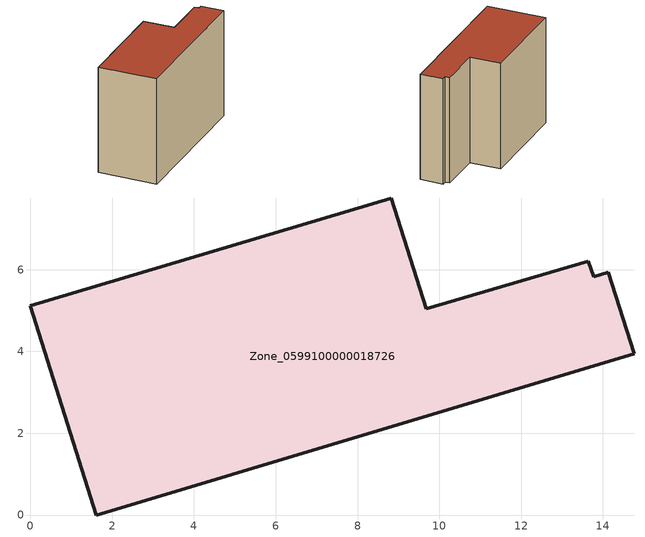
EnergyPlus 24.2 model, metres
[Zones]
Zone_0599100000018726
 floor ground (C_G): 14.14,5.94 14.76,3.94 1.61,0 0,5.12 8.83,7.75 9.69,5.04 13.64,6.21 13.78,5.83 z0
 wall outside (C_F): 1.61,0 14.76,3.94 14.14,5.94 13.78,5.83 13.64,6.21 9.69,5.04 8.83,7.75 0,5.12 1.61,0 z0:9.99
 roof outside (C_R): 14.76,3.94 14.14,5.94 13.78,5.83 13.64,6.21 9.69,5.04 8.83,7.75 0,5.12 1.61,0 z9.99
[BUILDING]
Pand.0599100000018726: North Axis=0; Terrain=City; Loads Convergence Tolerance Value=0.04; Temperature Convergence Tolerance Value=0.4; Solar Distribution=FullExterior; Maximum Number of Warmup Days=25; Minimum Number of Warmup Days=1
[Site:Location]
Rotterdam.The.Hague.AP_ZH_NLD Design_Conditions: Latitude=51.96; Longitude=4.45; Time Zone=1; Elevation=-4.5
[SITE:GROUNDTEMPERATURE:BUILDINGSURFACE]
18, 18, 18, 18, 18, 18, 18, 18, 18, 18, 18, 18
[MATERIAL] Thermal Absorptance=0.9; Solar Absorptance=0.7; Visible Absorptance=0.7
Name | Roughness | Thickness | Conductivity | Density | Specific Heat
G.TI.1946 | MediumSmooth | 0.15 | 1 | 540 | 1210
F.TI.1946 | Rough | 0.3 | 0.857143 | 1920 | 840
R.TI.1946 | MediumRough | 0.2 | 0.1 | 1500 | 1000
[CONSTRUCTION]
C_G: G.TI.1946
C_F: F.TI.1946
C_R: R.TI.1946
[ZONE]
Zone_0599100000018726: Type=1; Multiplier=1; Ceiling Height=Autocalculate; Volume=Autocalculate; Floor Area=autocalculate; Part of Total Floor Area=Yes
[ZONEINFILTRATION:DESIGNFLOWRATE]
Infil_Zone_0599100000018726: Zone or ZoneList or Space or SpaceList=Zone_0599100000018726; Schedule=AlwaysOn; Design Flow Rate Calculation Method=Flow/Area; Flow Rate per Floor Area=0.003; Constant Term Coefficient=1; Temperature Term Coefficient=0; Velocity Term Coefficient=0; Velocity Squared Term Coefficient=0
[HVACTEMPLATE:ZONE:IDEALLOADSAIRSYSTEM]
Zone_0599100000018726: Maximum Heating Supply Air Temperature=50; Minimum Cooling Supply Air Temperature=13; Maximum Heating Supply Air Humidity Ratio=0.0156; Minimum Cooling Supply Air Humidity Ratio=0.0077; Heating Limit=NoLimit; Cooling Limit=NoLimit; Dehumidification Control Type=ConstantSensibleHeatRatio; Cooling Sensible Heat Ratio=0.7; Dehumidification Setpoint=60; Humidification Control Type=None; Humidification Setpoint=30; Outdoor Air Method=None; Outdoor Air Flow Rate per Person=0.00944; Outdoor Air Flow Rate per Zone Floor Area=0; Outdoor Air Flow Rate per Zone=0; Demand Controlled Ventilation Type=None; Outdoor Air Economizer Type=NoEconomizer; Heat Recovery Type=None; Sensible Heat Recovery Effectiveness=0.7; Latent Heat Recovery Effectiveness=0.65
[ZONECONTROL:THERMOSTAT]
ThermostatControl_Zone_0599100000018726: Zone or ZoneList=Zone_0599100000018726; Control Type Schedule=DualSetpointControlType; Control 1=Thermostat_Zone_0599100000018726; Temperature Difference Between Cutout And Setpoint=0
[THERMOSTATSETPOINT:DUALSETPOINT]
Thermostat_Zone_0599100000018726: Heating Setpoint Temperature Schedule=HeatingSetpoint_Zone_0599100000018726; Cooling Setpoint Temperature Schedule=CoolingSetpoint_Zone_0599100000018726
[SCHEDULE:COMPACT]
HeatingSetpoint_Zone_0599100000018726: Through: 12/31, For: AllDays, Until: 24:00, 21
CoolingSetpoint_Zone_0599100000018726: Through: 12/31, For: AllDays, Until: 24:00, 24
DualSetpointControlType: Through: 12/31, For: AllDays, Until: 24:00, 4
AlwaysOn: Through: 12/31, For: AllDays, Until: 24:00, 1
